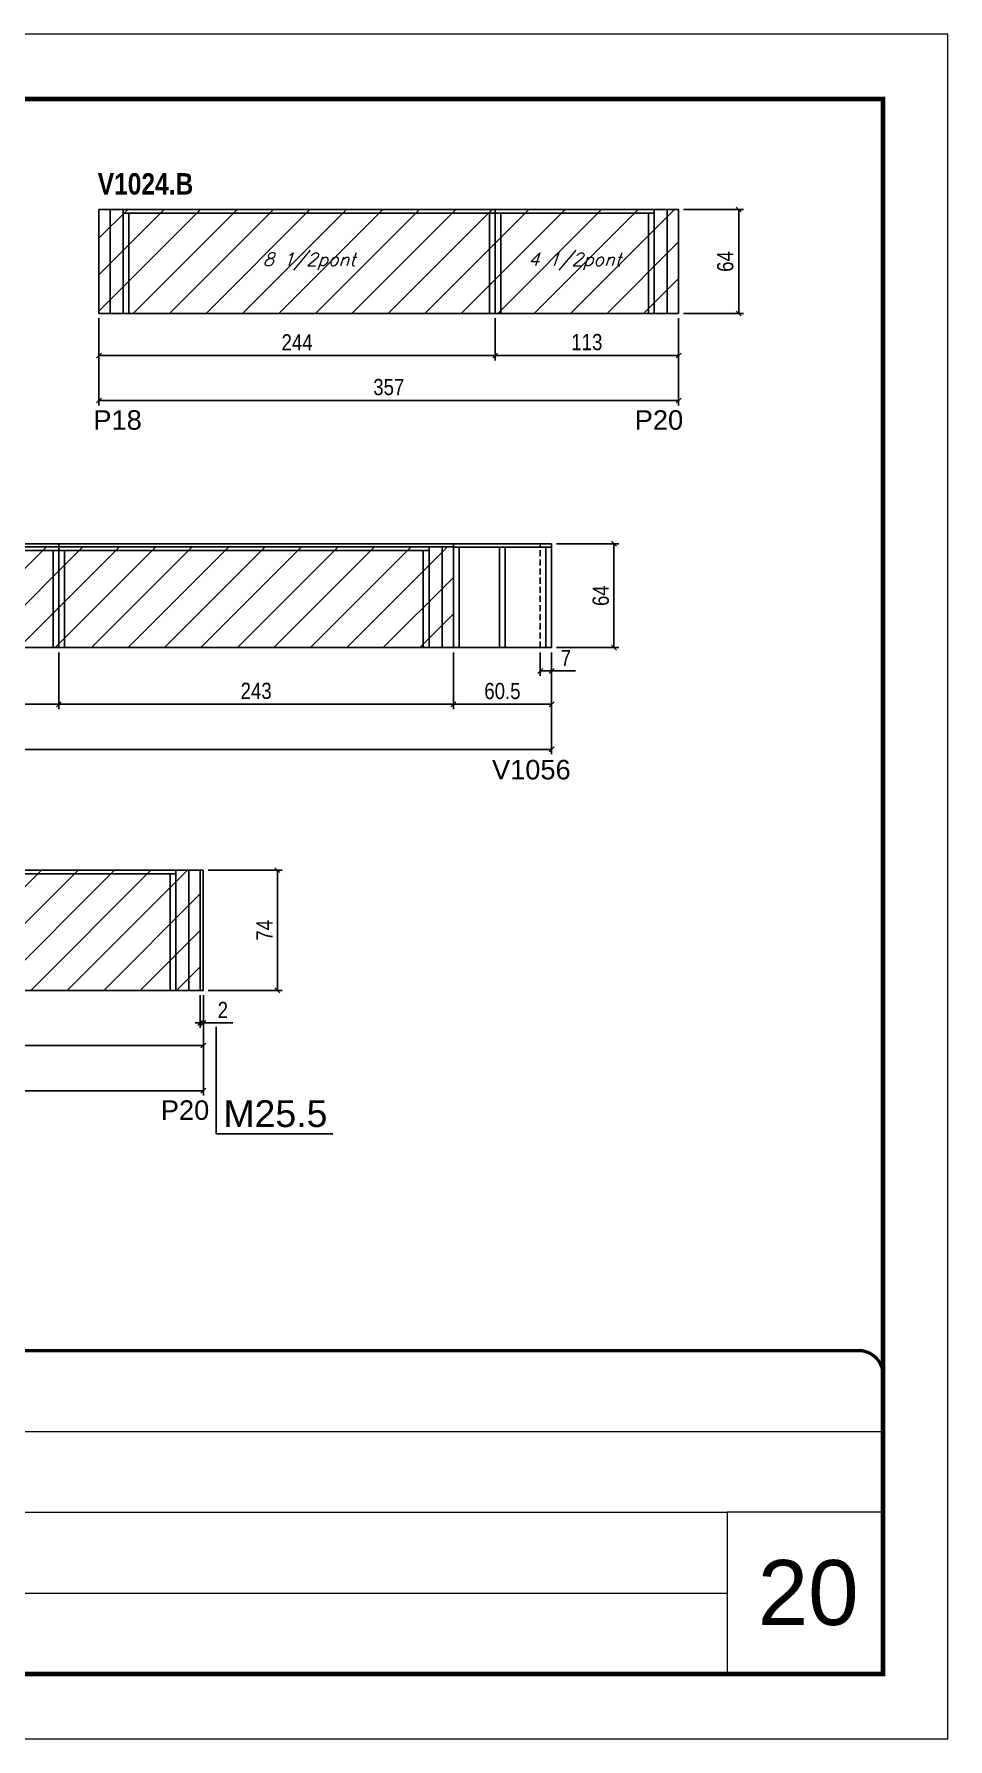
# Model space of a CAD drawing. Extents: x 3309 to 9563, y -2522 to 14608.
# Drawn here: x 9000 to 9563, y 8964 to 10014 of the extents above; entities that cross this region are included whole.
import ezdxf

# ---------------------------------------------------------------- set-up
doc = ezdxf.new("R2010")
doc.units = 0
for name, pattern in [('CONTINUO', [0]), ('DASHED', [0.75, 0.5, -0.25]), ('HIDDEN', [0.375, 0.25, -0.125])]:
    doc.linetypes.add(name, pattern=pattern)
for name, color, linetype in [('5', 5, 'Continuous'), ('COTA', 241, 'Continuous'), ('NOMENCLATURA', 7, 'Continuous'), ('Painéis', 200, 'Continuous'), ('SARR_2.2x7', 40, 'Continuous'), ('SARR_3.5x7', 81, 'Continuous'), ('texto', 7, 'Continuous')]:
    doc.layers.add(name, color=color, linetype=linetype)
for name, color, linetype, lineweight in [('CARIMBO', 255, 'Continuous', 9), ('Folhas', 255, 'Continuous', 9), ('Hachura', 251, 'Continuous', 9), ('SARRAFO DE PRESSAO', 251, 'DASHED', 9)]:
    doc.layers.add(name, color=color, linetype=linetype, lineweight=lineweight)
doc.styles.add('ARIAL', font='arial.ttf')
doc.styles.add('COTA TECNICA', font='techl___.ttf', dxfattribs={"height": 10})
doc.styles.add('Romans', font='romans.shx')
doc.styles.get("Standard").update_dxf_attribs({"font": 'arial.ttf'})
doc.styles.add('TECNICA', font='techb___.ttf', dxfattribs={"height": 10})
doc.dimstyles.new('PAINEL', dxfattribs={"dimtxt": 10, "dimasz": 3, "dimexe": 3, "dimexo": 3, "dimgap": 3, "dimtad": 1, "dimdec": 1, "dimzin": 12, "dimdsep": 46, "dimtxsty": 'COTA TECNICA', "dimblk1": 'OBLIQUE', "dimblk2": 'OBLIQUE', "dimsah": 1, "dimcen": 0.9, "dimclrd": 4, "dimclre": 4, "dimclrt": 240, "dimadec": 1, "dimazin": 3, "dimtfac": 1, "dimtdec": 1, "dimtmove": 0, "dimatfit": 3, "dimfxl": 1, "dimtolj": 1, "dimtzin": 12, "dimarcsym": 0})

# ---------------------------------------------------------------- blocks, each defined once
blk = doc.blocks.new('9999999999')
at = {"color": 30, "linetype": 'CONTINUO'}
for p, q in [((98564.6, 34379.6), (99584, 34379.6)), ((98564.6, 34329.8), (99488, 34329.8)), ((99584, 34329.8), (99488, 34329.8)), ((99488, 34329.8), (99488, 34230.2)), ((98564.6, 34280), (99488, 34280))]:
    blk.add_line(p, q, dxfattribs=at)
at = {"color": 30, "linetype": 'CONTINUO', "const_width": 2}
blk.add_lwpolyline([(99584, 34230.2), (99584, 34414.4, 0.414214), (99569, 34429.4), (98229, 34429.4, 0.414214), (98214, 34414.4), (98214, 34245.2, 0.414214), (98229, 34230.2), (99584, 34230.2)], format="xyb", dxfattribs=at)
at = {"layer": 'Folhas'}
blk.add_lwpolyline([(98139, 34190.2), (99624, 34190.2), (99624, 35240.2), (98139, 35240.2)], close=True, dxfattribs=at)
at = {"layer": 'Folhas', "color": 30, "const_width": 3}
blk.add_lwpolyline([(98214, 34230.2), (99584, 34230.2), (99584, 35200.2), (98214, 35200.2)], close=True, dxfattribs=at)
blk = doc.blocks.new('_Oblique')
at = {"color": 0, "linetype": 'ByBlock', "lineweight": -2}
blk.add_line((-0.5, -0.5), (0.5, 0.5), dxfattribs=at)
blk = doc.blocks.new('*D615')
at = {"layer": 'COTA', "color": 4, "linetype": 'ByBlock', "lineweight": -2, "transparency": 16777216}
for p, q in [((9284, 9838.5), (9284, 9812.6)), ((9397, 9838.5), (9397, 9812.6)), ((9397, 9815.6), (9284, 9815.6))]:
    blk.add_line(p, q, dxfattribs=at)
at = {"layer": 'Defpoints', "color": 0, "linetype": 'ByBlock', "transparency": 16777216}
for p in [(9284, 9841.5), (9397, 9841.5), (9284, 9815.6)]:
    blk.add_point(p, dxfattribs=at)
at = {"layer": 'COTA', "color": 4, "linetype": 'ByBlock', "lineweight": -2, "transparency": 16777216, "xscale": 3, "yscale": 3, "zscale": 3, "rotation": 180}
blk.add_blockref('_Oblique', (9284, 9815.6), dxfattribs=at)
at = {"layer": 'COTA', "color": 4, "linetype": 'ByBlock', "lineweight": -2, "transparency": 16777216, "xscale": 3, "yscale": 3, "zscale": 3}
blk.add_blockref('_Oblique', (9397, 9815.6), dxfattribs=at)
at = {"layer": 'COTA', "color": 240, "linetype": 'ByBlock', "transparency": 16777216, "insert": (9340.5, 9823.8), "char_height": 10, "attachment_point": 5, "style": 'COTA TECNICA'}
blk.add_mtext('\\A1;113', dxfattribs=at)
blk = doc.blocks.new('*D616')
at = {"layer": 'COTA', "color": 4, "linetype": 'ByBlock', "lineweight": -2, "transparency": 16777216}
for p, q in [((9040, 9838.5), (9040, 9812.6)), ((9284, 9838.5), (9284, 9812.6)), ((9284, 9815.6), (9040, 9815.6))]:
    blk.add_line(p, q, dxfattribs=at)
at = {"layer": 'Defpoints', "color": 0, "linetype": 'ByBlock', "transparency": 16777216}
for p in [(9040, 9841.5), (9284, 9841.5), (9040, 9815.6)]:
    blk.add_point(p, dxfattribs=at)
at = {"layer": 'COTA', "color": 4, "linetype": 'ByBlock', "lineweight": -2, "transparency": 16777216, "xscale": 3, "yscale": 3, "zscale": 3, "rotation": 180}
blk.add_blockref('_Oblique', (9040, 9815.6), dxfattribs=at)
at = {"layer": 'COTA', "color": 4, "linetype": 'ByBlock', "lineweight": -2, "transparency": 16777216, "xscale": 3, "yscale": 3, "zscale": 3}
blk.add_blockref('_Oblique', (9284, 9815.6), dxfattribs=at)
at = {"layer": 'COTA', "color": 240, "linetype": 'ByBlock', "transparency": 16777216, "insert": (9162, 9823.7), "char_height": 10, "attachment_point": 5, "style": 'COTA TECNICA'}
blk.add_mtext('\\A1;244', dxfattribs=at)
blk = doc.blocks.new('*D623')
at = {"layer": 'COTA', "color": 4, "linetype": 'ByBlock', "lineweight": -2, "transparency": 16777216}
for p, q in [((9040, 9838.5), (9040, 9784.9)), ((9397, 9838.5), (9397, 9784.9)), ((9397, 9787.9), (9040, 9787.9))]:
    blk.add_line(p, q, dxfattribs=at)
at = {"layer": 'Defpoints', "color": 0, "linetype": 'ByBlock', "transparency": 16777216}
for p in [(9040, 9841.5), (9397, 9841.5), (9040, 9787.9)]:
    blk.add_point(p, dxfattribs=at)
at = {"layer": 'COTA', "color": 4, "linetype": 'ByBlock', "lineweight": -2, "transparency": 16777216, "xscale": 3, "yscale": 3, "zscale": 3, "rotation": 180}
blk.add_blockref('_Oblique', (9040, 9787.9), dxfattribs=at)
at = {"layer": 'COTA', "color": 4, "linetype": 'ByBlock', "lineweight": -2, "transparency": 16777216, "xscale": 3, "yscale": 3, "zscale": 3}
blk.add_blockref('_Oblique', (9397, 9787.9), dxfattribs=at)
at = {"layer": 'COTA', "color": 240, "linetype": 'ByBlock', "transparency": 16777216, "insert": (9218.5, 9796.1), "char_height": 10, "attachment_point": 5, "style": 'COTA TECNICA'}
blk.add_mtext('\\A1;357', dxfattribs=at)
blk = doc.blocks.new('*D624')
at = {"layer": 'COTA', "color": 4, "lineweight": -2, "transparency": 16777216}
for p, q in [((9400, 9905.5), (9437, 9905.5)), ((9434, 9905.5), (9434, 9841.5)), ((9400, 9841.5), (9437, 9841.5))]:
    blk.add_line(p, q, dxfattribs=at)
at = {"layer": 'Defpoints', "color": 0, "transparency": 16777216}
for p in [(9397, 9905.5, 0), (9397, 9841.5, 0), (9434, 9841.5)]:
    blk.add_point(p, dxfattribs=at)
at = {"layer": 'COTA', "color": 4, "lineweight": -2, "transparency": 16777216, "xscale": 3, "yscale": 3, "zscale": 3}
for p, rotation in [((9434, 9905.5), 90), ((9434, 9841.5), 270)]:
    blk.add_blockref('_Oblique', p, dxfattribs=dict(at, rotation=rotation))
at = {"layer": 'COTA', "color": 240, "transparency": 16777216, "insert": (9425.8, 9873.5), "char_height": 10, "attachment_point": 5, "rotation": 90, "style": 'COTA TECNICA'}
blk.add_mtext('\\A1;64', dxfattribs=at)
blk = doc.blocks.new('*D630')
at = {"layer": 'COTA', "color": 4, "linetype": 'ByBlock', "lineweight": -2, "transparency": 16777216}
for p, q in [((8527.3, 9632.7), (8527.3, 9570)), ((9318.8, 9632.7), (9318.8, 9570)), ((9318.8, 9573), (8527.3, 9573))]:
    blk.add_line(p, q, dxfattribs=at)
at = {"layer": 'Defpoints', "color": 0, "linetype": 'ByBlock', "transparency": 16777216}
for p in [(8527.3, 9635.7), (9318.8, 9635.7), (8527.3, 9573)]:
    blk.add_point(p, dxfattribs=at)
at = {"layer": 'COTA', "color": 4, "linetype": 'ByBlock', "lineweight": -2, "transparency": 16777216, "xscale": 3, "yscale": 3, "zscale": 3, "rotation": 180}
blk.add_blockref('_Oblique', (8527.3, 9573), dxfattribs=at)
at = {"layer": 'COTA', "color": 4, "linetype": 'ByBlock', "lineweight": -2, "transparency": 16777216, "xscale": 3, "yscale": 3, "zscale": 3}
blk.add_blockref('_Oblique', (9318.8, 9573), dxfattribs=at)
at = {"layer": 'COTA', "color": 240, "linetype": 'ByBlock', "transparency": 16777216, "insert": (8923, 9581.2), "char_height": 10, "attachment_point": 5, "style": 'COTA TECNICA'}
blk.add_mtext('\\A1;791.5', dxfattribs=at)
blk = doc.blocks.new('*D626')
at = {"layer": 'COTA', "color": 4, "lineweight": -2, "transparency": 16777216}
for p, q in [((8771.3, 9632.7), (8771.3, 9597.8)), ((9015.3, 9632.7), (9015.3, 9597.8)), ((8771.3, 9600.8), (9015.3, 9600.8))]:
    blk.add_line(p, q, dxfattribs=at)
at = {"layer": 'Defpoints', "color": 0, "transparency": 16777216}
for p in [(8771.3, 9635.7, 0), (9015.3, 9635.7, 0), (9015.3, 9600.8)]:
    blk.add_point(p, dxfattribs=at)
at = {"layer": 'COTA', "color": 4, "lineweight": -2, "transparency": 16777216, "xscale": 3, "yscale": 3, "zscale": 3, "rotation": 180}
blk.add_blockref('_Oblique', (8771.3, 9600.8), dxfattribs=at)
at = {"layer": 'COTA', "color": 4, "lineweight": -2, "transparency": 16777216, "xscale": 3, "yscale": 3, "zscale": 3}
blk.add_blockref('_Oblique', (9015.3, 9600.8), dxfattribs=at)
at = {"layer": 'COTA', "color": 240, "transparency": 16777216, "insert": (8893.3, 9608.8), "char_height": 10, "attachment_point": 5, "style": 'COTA TECNICA'}
blk.add_mtext('\\A1;244', dxfattribs=at)
blk = doc.blocks.new('*D631')
at = {"layer": 'COTA', "color": 4, "lineweight": -2, "transparency": 16777216}
for p, q in [((9015.3, 9632.7), (9015.3, 9597.8)), ((9258.3, 9632.7), (9258.3, 9597.8)), ((9015.3, 9600.8), (9258.3, 9600.8))]:
    blk.add_line(p, q, dxfattribs=at)
at = {"layer": 'Defpoints', "color": 0, "transparency": 16777216}
for p in [(9015.3, 9635.7, 0), (9258.3, 9635.7, 0), (9258.3, 9600.8)]:
    blk.add_point(p, dxfattribs=at)
at = {"layer": 'COTA', "color": 4, "lineweight": -2, "transparency": 16777216, "xscale": 3, "yscale": 3, "zscale": 3, "rotation": 180}
blk.add_blockref('_Oblique', (9015.3, 9600.8), dxfattribs=at)
at = {"layer": 'COTA', "color": 4, "lineweight": -2, "transparency": 16777216, "xscale": 3, "yscale": 3, "zscale": 3}
blk.add_blockref('_Oblique', (9258.3, 9600.8), dxfattribs=at)
at = {"layer": 'COTA', "color": 240, "transparency": 16777216, "insert": (9136.8, 9609), "char_height": 10, "attachment_point": 5, "style": 'COTA TECNICA'}
blk.add_mtext('\\A1;243', dxfattribs=at)
blk = doc.blocks.new('*D632')
at = {"layer": 'COTA', "color": 4, "linetype": 'ByBlock', "lineweight": -2, "transparency": 16777216}
for p, q in [((8527.3, 9421.6), (8527.3, 9359.8)), ((9104.3, 9421.6), (9104.3, 9359.8)), ((9104.3, 9362.8), (8527.3, 9362.8))]:
    blk.add_line(p, q, dxfattribs=at)
at = {"layer": 'Defpoints', "color": 0, "linetype": 'ByBlock', "transparency": 16777216}
for p in [(8527.3, 9424.6), (9104.3, 9424.6), (8527.3, 9362.8)]:
    blk.add_point(p, dxfattribs=at)
at = {"layer": 'COTA', "color": 4, "linetype": 'ByBlock', "lineweight": -2, "transparency": 16777216, "xscale": 3, "yscale": 3, "zscale": 3, "rotation": 180}
blk.add_blockref('_Oblique', (8527.3, 9362.8), dxfattribs=at)
at = {"layer": 'COTA', "color": 4, "linetype": 'ByBlock', "lineweight": -2, "transparency": 16777216, "xscale": 3, "yscale": 3, "zscale": 3}
blk.add_blockref('_Oblique', (9104.3, 9362.8), dxfattribs=at)
at = {"layer": 'COTA', "color": 240, "linetype": 'ByBlock', "transparency": 16777216, "insert": (8815.8, 9371), "char_height": 10, "attachment_point": 5, "style": 'COTA TECNICA'}
blk.add_mtext('\\A1;577', dxfattribs=at)
blk = doc.blocks.new('*D633')
at = {"layer": 'COTA', "color": 4, "lineweight": -2, "transparency": 16777216}
for p, q in [((9107.3, 9498.6), (9152.9, 9498.6)), ((9149.9, 9424.6), (9149.9, 9498.6)), ((9107.3, 9424.6), (9152.9, 9424.6))]:
    blk.add_line(p, q, dxfattribs=at)
at = {"layer": 'Defpoints', "color": 0, "transparency": 16777216}
for p in [(9104.3, 9498.6), (9149.9, 9498.6), (9104.3, 9424.6)]:
    blk.add_point(p, dxfattribs=at)
at = {"layer": 'COTA', "color": 4, "lineweight": -2, "transparency": 16777216, "xscale": 3, "yscale": 3, "zscale": 3}
for p, rotation in [((9149.9, 9498.6), 90), ((9149.9, 9424.6), 270)]:
    blk.add_blockref('_Oblique', p, dxfattribs=dict(at, rotation=rotation))
at = {"layer": 'COTA', "color": 240, "transparency": 16777216, "insert": (9141.9, 9461.6), "char_height": 10, "attachment_point": 5, "rotation": 90, "style": 'COTA TECNICA'}
blk.add_mtext('\\A1;74', dxfattribs=at)
blk = doc.blocks.new('*D634')
at = {"layer": 'COTA', "color": 4, "lineweight": -2, "transparency": 16777216}
for p, q in [((8858.3, 9421.6), (8858.3, 9387.6)), ((9104.3, 9421.6), (9104.3, 9387.6)), ((8858.3, 9390.6), (9104.3, 9390.6))]:
    blk.add_line(p, q, dxfattribs=at)
at = {"layer": 'Defpoints', "color": 0, "transparency": 16777216}
for p in [(8858.3, 9424.6, 0), (9104.3, 9424.6, 0), (9104.3, 9390.6)]:
    blk.add_point(p, dxfattribs=at)
at = {"layer": 'COTA', "color": 4, "lineweight": -2, "transparency": 16777216, "xscale": 3, "yscale": 3, "zscale": 3, "rotation": 180}
blk.add_blockref('_Oblique', (8858.3, 9390.6), dxfattribs=at)
at = {"layer": 'COTA', "color": 4, "lineweight": -2, "transparency": 16777216, "xscale": 3, "yscale": 3, "zscale": 3}
blk.add_blockref('_Oblique', (9104.3, 9390.6), dxfattribs=at)
at = {"layer": 'COTA', "color": 240, "transparency": 16777216, "insert": (8981.3, 9398.7), "char_height": 10, "attachment_point": 5, "style": 'COTA TECNICA'}
blk.add_mtext('\\A1;246', dxfattribs=at)
blk = doc.blocks.new('*D629')
at = {"layer": 'COTA', "color": 4, "lineweight": -2, "transparency": 16777216}
for p, q in [((9102.3, 9421.6), (9102.3, 9401.5)), ((9104.3, 9421.6), (9104.3, 9401.5)), ((9102.3, 9404.5), (9099.3, 9404.5)), ((9102.3, 9404.5), (9104.3, 9404.5)), ((9104.3, 9404.5), (9122.4, 9404.5))]:
    blk.add_line(p, q, dxfattribs=at)
at = {"layer": 'Defpoints', "color": 0, "transparency": 16777216}
for p in [(9102.3, 9424.6, 0), (9104.3, 9424.6, 0), (9104.3, 9404.5)]:
    blk.add_point(p, dxfattribs=at)
at = {"layer": 'COTA', "color": 4, "lineweight": -2, "transparency": 16777216, "xscale": 3, "yscale": 3, "zscale": 3}
blk.add_blockref('_Oblique', (9102.3, 9404.5), dxfattribs=at)
at = {"layer": 'COTA', "color": 4, "lineweight": -2, "transparency": 16777216, "xscale": 3, "yscale": 3, "zscale": 3, "rotation": 180}
blk.add_blockref('_Oblique', (9104.3, 9404.5), dxfattribs=at)
at = {"layer": 'COTA', "color": 240, "transparency": 16777216, "insert": (9116.3, 9412.5), "char_height": 10, "attachment_point": 5, "style": 'COTA TECNICA'}
blk.add_mtext('\\A1;2', dxfattribs=at)
blk = doc.blocks.new('*D637')
at = {"layer": 'COTA', "color": 4, "lineweight": -2, "transparency": 16777216}
for p, q in [((9258.3, 9632.7), (9258.3, 9597.8)), ((9318.8, 9632.7), (9318.8, 9597.8)), ((9258.3, 9600.8), (9318.8, 9600.8))]:
    blk.add_line(p, q, dxfattribs=at)
at = {"layer": 'Defpoints', "color": 0, "transparency": 16777216}
for p in [(9258.3, 9635.7), (9318.8, 9635.7), (9318.8, 9600.8)]:
    blk.add_point(p, dxfattribs=at)
at = {"layer": 'COTA', "color": 4, "lineweight": -2, "transparency": 16777216, "xscale": 3, "yscale": 3, "zscale": 3, "rotation": 180}
blk.add_blockref('_Oblique', (9258.3, 9600.8), dxfattribs=at)
at = {"layer": 'COTA', "color": 4, "lineweight": -2, "transparency": 16777216, "xscale": 3, "yscale": 3, "zscale": 3}
blk.add_blockref('_Oblique', (9318.8, 9600.8), dxfattribs=at)
at = {"layer": 'COTA', "color": 240, "transparency": 16777216, "insert": (9288.5, 9608.9), "char_height": 10, "attachment_point": 5, "style": 'COTA TECNICA'}
blk.add_mtext('\\A1;60.5', dxfattribs=at)
blk = doc.blocks.new('*D638')
at = {"layer": 'COTA', "color": 4, "lineweight": -2, "transparency": 16777216}
for p, q in [((9321.8, 9699.7), (9360.2, 9699.7)), ((9357.2, 9699.7), (9357.2, 9635.7)), ((9321.8, 9635.7), (9360.2, 9635.7))]:
    blk.add_line(p, q, dxfattribs=at)
at = {"layer": 'Defpoints', "color": 0, "transparency": 16777216}
for p in [(9318.8, 9699.7), (9318.8, 9635.7), (9357.2, 9635.7)]:
    blk.add_point(p, dxfattribs=at)
at = {"layer": 'COTA', "color": 4, "lineweight": -2, "transparency": 16777216, "xscale": 3, "yscale": 3, "zscale": 3}
for p, rotation in [((9357.2, 9699.7), 90), ((9357.2, 9635.7), 270)]:
    blk.add_blockref('_Oblique', p, dxfattribs=dict(at, rotation=rotation))
at = {"layer": 'COTA', "color": 240, "transparency": 16777216, "insert": (9349.1, 9667.7), "char_height": 10, "attachment_point": 5, "rotation": 90, "style": 'COTA TECNICA'}
blk.add_mtext('\\A1;64', dxfattribs=at)
blk = doc.blocks.new('*D639')
at = {"layer": 'COTA', "color": 4, "lineweight": -2, "transparency": 16777216}
for p, q in [((9311.8, 9632.7), (9311.8, 9618.3)), ((9318.8, 9632.7), (9318.8, 9618.3)), ((9311.8, 9621.3), (9318.8, 9621.3)), ((9318.8, 9621.3), (9333.5, 9621.3))]:
    blk.add_line(p, q, dxfattribs=at)
at = {"layer": 'Defpoints', "color": 0, "transparency": 16777216}
for p in [(9311.8, 9635.7, 0), (9318.8, 9635.7, 0), (9318.8, 9621.3)]:
    blk.add_point(p, dxfattribs=at)
at = {"layer": 'COTA', "color": 4, "lineweight": -2, "transparency": 16777216, "xscale": 3, "yscale": 3, "zscale": 3, "rotation": 180}
blk.add_blockref('_Oblique', (9311.8, 9621.3), dxfattribs=at)
at = {"layer": 'COTA', "color": 4, "lineweight": -2, "transparency": 16777216, "xscale": 3, "yscale": 3, "zscale": 3}
blk.add_blockref('_Oblique', (9318.8, 9621.3), dxfattribs=at)
at = {"layer": 'COTA', "color": 240, "transparency": 16777216, "insert": (9327.6, 9629.3), "char_height": 10, "attachment_point": 5, "style": 'COTA TECNICA'}
blk.add_mtext('\\A1;7', dxfattribs=at)

msp = doc.modelspace()

# ---------------------------------------------------------------- hatches: boundary and pattern name
at = {"layer": 'Hachura', "linetype": 'ByBlock'}
h = msp.add_hatch(dxfattribs=at)
h.set_pattern_fill('ANSI31', color=256, scale=5)
h.set_pattern_definition([(45, (3193.32, 0.018), (-11.22532, 11.22532), [])])
h.paths.add_polyline_path([(9283.96, 9905.53), (9039.96, 9905.53), (9039.96, 9841.53), (9283.96, 9841.53)])
h.paths.add_polyline_path([(9396.96, 9841.53), (9396.96, 9905.53), (9283.96, 9905.53), (9283.96, 9841.53)])
h = msp.add_hatch(dxfattribs=at)
h.set_pattern_fill('ANSI31', color=256, scale=5)
h.set_pattern_definition([(45, (1585, -239.472), (-11.22532, 11.22532), [])])
h.paths.add_polyline_path([(8527.28, 9699.68), (8527.28, 9635.68), (8771.28, 9635.68), (8771.28, 9699.68)])
h.paths.add_polyline_path([(8771.28, 9697.68), (8771.28, 9635.68), (9015.28, 9635.68), (9015.28, 9697.68)])
h.paths.add_polyline_path([(9015.28, 9697.68), (9015.28, 9635.68), (9258.28, 9635.68), (9258.28, 9697.68)])
h = msp.add_hatch(dxfattribs=at)
h.set_pattern_fill('ANSI31', color=256, scale=5)
h.paths.add_polyline_path([(8529.28, 9498.59), (8529.28, 9424.59), (8773.28, 9424.59), (8773.28, 9498.59)])
h.paths.add_polyline_path([(8858.28, 9498.59), (8858.28, 9424.59), (9102.28, 9424.59), (9102.28, 9498.59)])

# ---------------------------------------------------------------- linework, layer by layer
at = {"layer": 'NOMENCLATURA', "linetype": 'Continuous'}
for p, q in [((9112.19, 9336.22, 0), (9112.19, 9402.04, 0)), ((9184.07, 9336.22, 0), (9112.19, 9336.22, 0))]:
    msp.add_line(p, q, dxfattribs=at)
at = {"layer": 'Painéis', "linetype": 'ByBlock'}
for p, q in [((9396.96, 9905.53), (9039.96, 9905.53)), ((9039.96, 9841.53), (9039.96, 9905.53)), ((9283.96, 9841.53), (9283.96, 9905.53)), ((9396.96, 9841.53), (9396.96, 9905.53)), ((9396.96, 9841.53), (9039.96, 9841.53)), ((9258.28, 9699.68), (8527.28, 9699.68)), ((9015.28, 9635.68), (9015.28, 9699.68)), ((9258.28, 9635.68), (9258.28, 9699.68)), ((9258.28, 9699.68), (9318.78, 9699.68)), ((9318.78, 9635.68), (9318.78, 9699.68)), ((9318.78, 9635.68), (8527.28, 9635.68)), ((9104.28, 9498.59), (8527.28, 9498.59)), ((9102.28, 9424.59), (9102.28, 9498.59)), ((9104.28, 9424.59), (9104.28, 9498.59)), ((9104.28, 9424.59), (8527.28, 9424.59))]:
    msp.add_line(p, q, dxfattribs=at)
msp.add_lwpolyline([(9258.28, 9697.68), (8771.28, 9697.68), (8771.28, 9699.68), (9258.28, 9699.68)], close=True, dxfattribs=at)
at = {"layer": 'SARR_2.2x7', "linetype": 'Continuous'}
for p, q in [((9046.96, 9841.53), (9046.96, 9905.53)), ((9283.96, 9903.33), (9054.96, 9903.33)), ((9381.96, 9903.33), (9283.96, 9903.33)), ((9389.96, 9841.53), (9389.96, 9905.53)), ((9015.28, 9695.48), (8771.28, 9695.48)), ((9243.28, 9695.48), (9015.28, 9695.48)), ((9251.28, 9635.68), (9251.28, 9697.68)), ((9318.78, 9697.48), (9258.28, 9697.48)), ((9087.28, 9496.39), (8858.28, 9496.39)), ((9095.28, 9424.59), (9095.28, 9498.59))]:
    msp.add_line(p, q, dxfattribs=at)
at = {"layer": 'SARR_2.2x7', "linetype": 'HIDDEN', "ltscale": 15}
msp.add_line((9311.78, 9635.68), (9311.78, 9699.68), dxfattribs=at)
at = {"layer": 'SARR_3.5x7'}
for p, q in [((9054.96, 9905.53), (9054.96, 9841.53)), ((9058.46, 9903.33), (9058.46, 9841.53)), ((9280.46, 9903.33), (9280.46, 9841.53)), ((9283.96, 9903.33), (9283.96, 9841.53)), ((9287.46, 9903.33), (9287.46, 9841.53)), ((9378.46, 9903.33), (9378.46, 9841.53)), ((9381.96, 9905.53), (9381.96, 9841.53)), ((9011.78, 9695.48), (9011.78, 9635.68)), ((9018.78, 9695.48), (9018.78, 9635.68)), ((9239.78, 9695.48), (9239.78, 9635.68)), ((9243.28, 9697.68), (9243.28, 9635.68)), ((9261.78, 9697.48), (9261.78, 9635.68)), ((9286.77, 9635.68), (9286.77, 9697.48)), ((9290.27, 9697.48), (9290.27, 9635.68)), ((9315.28, 9697.48), (9315.28, 9635.68)), ((9083.78, 9496.39), (9083.78, 9424.59)), ((9087.28, 9498.59), (9087.28, 9424.59))]:
    msp.add_line(p, q, dxfattribs=at)

# ---------------------------------------------------------------- block references
at = {"layer": 'SARRAFO DE PRESSAO', "color": 6, "linetype": 'ByBlock'}
msp.add_blockref('9999999999', (-90061.11, -25226.65), dxfattribs=at)

# ---------------------------------------------------------------- texts
at = {"layer": '5', "linetype": 'Continuous'}
for s, rotation, p in [('P18', 359.99996, (9036.55, 9769.9)), ('P20', 0.00004, (9369.98, 9769.9)), ('V1056', 0.00004, (9282.06, 9554.52)), ('P20', 0.00004, (9078.1, 9344.83))]:
    msp.add_text(s, height=12, rotation=rotation, dxfattribs=at).set_placement(p)
at = {"layer": 'CARIMBO', "style": 'ARIAL'}
msp.add_text('20', height=40, dxfattribs=at).set_placement((9445.73, 9033.7))
at = {"layer": 'NOMENCLATURA', "style": 'TECNICA'}
msp.add_text('V1024.B', height=13.2, dxfattribs=at).set_placement((9039.24, 9914.72))
at = {"layer": 'NOMENCLATURA', "linetype": 'Continuous'}
msp.add_text('M25.5', height=16.5, dxfattribs=at).set_placement((9116.65, 9340.42, 0))
at = {"layer": 'texto', "color": 2, "char_height": 8, "attachment_point": 5, "style": 'Romans'}
for s, insert in [('{\\Q19;\\C256;8 1/2pont}', (9169.46, 9873.53)), ('{\\Q19;\\C256;4 1/2pont}', (9332.96, 9873.53))]:
    msp.add_mtext(s, dxfattribs=dict(at, insert=insert))

# ---------------------------------------------------------------- dimensions: what is measured, and where the dimension line sits
at = {"layer": 'COTA'}
for base, p1, p2, angle, picture, middle in [((9433.95, 9841.53, 0), (9396.96, 9905.53), (9396.96, 9841.53), 90, '*D624', (9425.85, 9873.53, 0)), ((9357.22, 9635.68), (9318.78, 9699.68), (9318.78, 9635.68), 90, '*D638', (9349.12, 9667.68)), ((9149.93, 9498.59), (9104.28, 9424.59), (9104.28, 9498.59), 90, '*D633', (9141.86, 9461.59)), ((9104.28, 9404.55, 0), (9102.28, 9424.59), (9104.28, 9424.59), 180, '*D629', (9116.33, 9412.55, 0))]:
    dim = msp.add_linear_dim(base=base, p1=p1, p2=p2, angle=angle, dimstyle='PAINEL', dxfattribs=at)
    dim.commit()
    dim.dimension.update_dxf_attribs({"geometry": picture, "text_midpoint": middle})
at = {"layer": 'COTA', "linetype": 'ByBlock'}
dim = msp.add_linear_dim(base=(9039.96, 9815.62), p1=(9283.96, 9841.53), p2=(9039.96, 9841.53), angle=180, dimstyle='PAINEL', override={"dimtmove": 1}, dxfattribs=at)
dim.commit()
dim.dimension.update_dxf_attribs({"geometry": '*D616', "text_midpoint": (9161.96, 9823.69)})
for base, p1, p2, picture, middle in [((9039.96, 9787.91), (9396.96, 9841.53), (9039.96, 9841.53), '*D623', (9218.46, 9796.13)), ((9283.96, 9815.62), (9396.96, 9841.53), (9283.96, 9841.53), '*D615', (9340.46, 9823.84)), ((8527.28, 9573.04), (9318.78, 9635.68), (8527.28, 9635.68), '*D630', (8923.03, 9581.18)), ((8527.28, 9362.84), (9104.28, 9424.59), (8527.28, 9424.59), '*D632', (8815.78, 9370.95))]:
    dim = msp.add_linear_dim(base=base, p1=p1, p2=p2, angle=180, dimstyle='PAINEL', dxfattribs=at)
    dim.commit()
    dim.dimension.update_dxf_attribs({"geometry": picture, "text_midpoint": middle})
at = {"layer": 'COTA'}
for base, p1, p2, picture, middle in [((9015.28, 9600.75, 0), (8771.28, 9635.68), (9015.28, 9635.68), '*D626', (8893.28, 9608.82, 0)), ((9258.28, 9600.75, 0), (9015.28, 9635.68), (9258.28, 9635.68), '*D631', (9136.78, 9608.97, 0)), ((9318.78, 9600.75), (9258.28, 9635.68), (9318.78, 9635.68), '*D637', (9288.53, 9608.86)), ((9318.78, 9621.26, 0), (9311.78, 9635.68), (9318.78, 9635.68), '*D639', (9327.64, 9629.33, 0)), ((9104.28, 9390.55, 0), (8858.28, 9424.59), (9104.28, 9424.59), '*D634', (8981.28, 9398.65, 0))]:
    dim = msp.add_linear_dim(base=base, p1=p1, p2=p2, dimstyle='PAINEL', dxfattribs=at)
    dim.commit()
    dim.dimension.update_dxf_attribs({"geometry": picture, "text_midpoint": middle})

doc.saveas('drawing.dxf')
